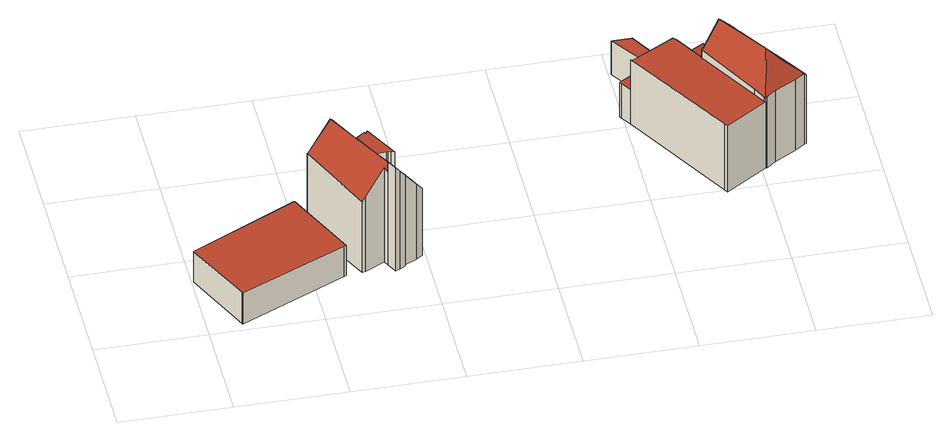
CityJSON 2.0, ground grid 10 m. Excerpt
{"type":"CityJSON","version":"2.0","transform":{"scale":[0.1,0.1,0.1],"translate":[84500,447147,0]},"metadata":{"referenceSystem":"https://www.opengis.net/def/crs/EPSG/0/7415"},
"CityObjects":{
"building1":{"type":"Building","attributes":{"dak_type":"horizontal","data_area":75.49,"data_coverage":0.962,"geconstateerd":false,"gid":11568507,"h_dak_50p":3.84,"h_dak_70p":3.85,"h_dak_max":4.05,"h_dak_min":3.62,"h_maaiveld":0.576,"kas_warenhuis":false,"lod11_replace":false,"ondergronds_type":"above ground","oorspronkelijkbouwjaar":1948,"pw_actueel":"yes","pw_bron":"ahn3","reconstructie_methode":"tudelft3d-geoflow","reconstruction_skipped":false,"rmse_lod12":0.0317,"rmse_lod13":0.0314,"rmse_lod22":0.0294,"rn":1,"status":"Pand in gebruik","t_run":90.65,"val3dity_codes_lod12":"[]","val3dity_codes_lod13":"[]","val3dity_codes_lod22":"[]"},"children":["building1-1"]},
"building1-1":{"type":"BuildingPart","parents":["building1"],"geometry":[{"type":"Solid","lod":"2.2","boundaries":[[[[0,1,2,3,4,5,6,7,8]],[[9,2,1,10]],[[11,5,4,12]],[[12,4,3,13]],[[14,7,6,15]],[[16,8,7,14]],[[13,3,2,9]],[[15,6,5,11]],[[10,1,0,17]],[[17,0,8,16]],[[15,11,12,13,9,10,17,16,14]]]],"semantics":{"surfaces":[{"type":"GroundSurface"},{"type":"WallSurface","on_footprint_edge":true},{"type":"RoofSurface"}],"values":[[0,1,1,1,1,1,1,1,1,1,2]]}}]},
"building2":{"type":"Building","attributes":{"dak_type":"slanted","data_area":32.51,"data_coverage":0.789,"geconstateerd":false,"gid":11568498,"h_dak_50p":9.98,"h_dak_70p":10.33,"h_dak_max":11.12,"h_dak_min":7.92,"h_maaiveld":0.6,"kas_warenhuis":false,"lod11_replace":false,"ondergronds_type":"above ground","oorspronkelijkbouwjaar":1895,"pw_actueel":"yes","pw_bron":"ahn3","reconstructie_methode":"tudelft3d-geoflow","reconstruction_skipped":false,"rmse_lod12":0.797,"rmse_lod13":0.902,"rmse_lod22":0.188,"rn":1,"status":"Pand in gebruik","t_run":85.45,"val3dity_codes_lod12":"[]","val3dity_codes_lod13":"[]","val3dity_codes_lod22":"[]"},"children":["building2-1"]},
"building2-1":{"type":"BuildingPart","parents":["building2"],"geometry":[{"type":"Solid","lod":"2.2","boundaries":[[[[18,19,20,21,22,23,24,25,26,27,28,29,30,31,32,33,34,35,36,37,38,39,40]],[[41,34,33,42]],[[42,33,32,43]],[[44,29,28,45]],[[46,30,29,44]],[[45,28,27,47]],[[47,27,26,48]],[[49,20,19,50]],[[51,25,24,52]],[[53,39,38,54]],[[55,36,35,56]],[[43,57,58]],[[59,37,36,55]],[[54,38,37,59]],[[60,23,22,61]],[[62,63,64,65]],[[48,26,25,51]],[[56,35,34,41]],[[57,43,32,31,66]],[[66,31,30,46]],[[65,64,21,20,49,67]],[[52,24,23,60]],[[68,18,40,69]],[[69,40,39,53]],[[70,71,72]],[[67,49,73,74]],[[74,73,71,70]],[[75,76,77,78]],[[50,19,18,68]],[[76,75,79]],[[78,77,63,62]],[[61,22,21,64]],[[56,41,42,43,58,80,81,82,83,84,54,59,55]],[[63,77,76,79,85,86,72,71,73,49,50,68,69,53,54,84,83,82,81,80,58,57,66,46,44,45,47,48,51,52,60,61,64]],[[86,85,79,75,78,62,65,67,74,70,72]]]],"semantics":{"surfaces":[{"type":"GroundSurface"},{"type":"WallSurface","on_footprint_edge":true},{"type":"WallSurface","on_footprint_edge":false},{"type":"RoofSurface"}],"values":[[0,1,1,1,1,1,1,1,1,1,1,2,1,1,1,2,1,1,1,1,1,1,1,1,2,2,2,2,1,2,2,1,3,3,3]]}}]},
"building3":{"type":"Building","attributes":{"dak_type":"multiple horizontal","data_area":61.96,"data_coverage":0.902,"geconstateerd":false,"gid":11568500,"h_dak_50p":7.77,"h_dak_70p":7.82,"h_dak_max":8.71,"h_dak_min":4.21,"h_maaiveld":0.75,"kas_warenhuis":false,"lod11_replace":false,"ondergronds_type":"above ground","oorspronkelijkbouwjaar":1901,"pw_actueel":"yes","pw_bron":"ahn3","reconstructie_methode":"tudelft3d-geoflow","reconstruction_skipped":false,"rmse_lod12":1.43,"rmse_lod13":0.417,"rmse_lod22":0.408,"rn":1,"status":"Pand in gebruik","t_run":128.59,"val3dity_codes_lod12":"[]","val3dity_codes_lod13":"[]","val3dity_codes_lod22":"[]"},"children":["building3-1"]},
"building3-1":{"type":"BuildingPart","parents":["building3"],"geometry":[{"type":"Solid","lod":"2.2","boundaries":[[[[87,88,89,90,91,92,93,94,95,96,97,98,99,100,101,102,103,104]],[[105,104,103,106]],[[107,108,99,98,109]],[[110,96,95,111]],[[112,89,88,113]],[[114,101,100,115]],[[109,98,97,116]],[[115,100,99,108]],[[117,118,108,107]],[[119,87,104,105]],[[120,92,91,121]],[[122,102,101,114]],[[106,103,102,122]],[[116,97,96,110]],[[121,91,90,123]],[[111,95,94,124]],[[125,126,127,128]],[[128,127,118,117]],[[124,94,93,129]],[[130,120,126,125]],[[129,93,92,120,130]],[[123,90,89,112]],[[113,88,87,119]],[[106,122,114,115,108,118,127,126,120,121,123,112,113,119,105]],[[124,129,130,125,128,117,107,109,116,110,111]]]],"semantics":{"surfaces":[{"type":"GroundSurface"},{"type":"WallSurface","on_footprint_edge":true},{"type":"WallSurface","on_footprint_edge":false},{"type":"RoofSurface"}],"values":[[0,1,1,1,1,1,1,1,2,1,1,1,1,1,1,1,2,2,1,2,1,1,1,3,3]]}}]},
"building4":{"type":"Building","attributes":{"dak_type":"slanted","data_area":34.37,"data_coverage":0.88,"geconstateerd":false,"gid":11568503,"h_dak_50p":9.6,"h_dak_70p":9.89,"h_dak_max":10.86,"h_dak_min":6.91,"h_maaiveld":0.824,"kas_warenhuis":false,"lod11_replace":false,"ondergronds_type":"above ground","oorspronkelijkbouwjaar":1901,"pw_actueel":"yes","pw_bron":"ahn3","reconstructie_methode":"tudelft3d-geoflow","reconstruction_skipped":false,"rmse_lod12":1.04,"rmse_lod13":1.12,"rmse_lod22":0.162,"rn":1,"status":"Pand in gebruik","t_run":94.65,"val3dity_codes_lod12":"[]","val3dity_codes_lod13":"[]","val3dity_codes_lod22":"[]"},"children":["building4-1"]},
"building4-1":{"type":"BuildingPart","parents":["building4"],"geometry":[{"type":"Solid","lod":"2.2","boundaries":[[[[131,132,133,134,135,136,137,138,139,140,141,142,143,144,96,145,146,147,148,149,150,151,152,153,154,155,156,157]],[[158,143,142,159]],[[160,144,143,158]],[[161,153,152,162]],[[163,151,150,164]],[[162,152,151,163]],[[165,149,148,166]],[[167,96,168]],[[169,155,154,170]],[[171,156,155,169]],[[172,146,145,173]],[[174,171,175,176]],[[173,145,96,167]],[[177,138,137,178]],[[179,139,138,177]],[[180,140,139,179]],[[181,141,140,180]],[[159,142,141,181]],[[182,136,135,183]],[[178,137,136,182]],[[176,175,184,185]],[[186,187,147,146,172]],[[166,148,147,187]],[[185,184,187,186]],[[188,157,156,171,174]],[[189,132,131,190]],[[164,150,149,165]],[[170,154,153,161]],[[190,131,157,188]],[[191,133,132,189]],[[183,135,134,192]],[[192,134,133,191]],[[168,96,144,160]],[[178,182,183,192,191,189,190,188,193,194,195,196,197,181,180,179,177]],[[194,198,199,200,160,158,159,181,197,196,195]],[[187,184,175,171,169,170,161,162,163,164,165,166]],[[160,200,199,198,194,193,188,174,176,185,186,172,173,167,168]]]],"semantics":{"surfaces":[{"type":"GroundSurface"},{"type":"WallSurface","on_footprint_edge":true},{"type":"WallSurface","on_footprint_edge":false},{"type":"RoofSurface"}],"values":[[0,1,1,1,1,1,1,1,1,1,1,2,1,1,1,1,1,1,1,1,2,1,1,2,1,1,1,1,1,1,1,1,1,3,3,3,3]]}}]}
},
"vertices":[
[99,121,6],[129,54,6],[127,53,6],[31,8,6],[30,8,6],[30,9,6],[2,72,6],[2,73,6],[98,121,6],[127,53,38],[129,54,38],[30,9,39],[30,8,39],[31,8,39],[2,73,38],[2,72,38],[98,121,38],[99,121,38],
[150,147,6],[161,125,6],[162,125,6],[179,93,6],[180,91,6],[187,78,6],[191,79,6],[193,75,6],[197,67,6],[191,63,6],[179,57,6],[180,56,6],[175,53,6],[171,51,6],[166,61,6],[164,65,6],[146,56,6],[143,55,6],[110,123,6],[111,124,6],[132,134,6],[139,138,6],[149,147,6],[146,56,86],[164,65,107],[166,61,106],[180,56,104],[179,57,104],[175,53,111],[191,63,87],[197,67,78],[162,125,83],[161,125,83],[193,75,78],[191,79,78],[139,138,101],[132,134,111],[110,123,86],[143,55,82],[166,61,117],[170,63,111],[111,124,86],[187,78,83],[180,91,83],[176,94,100],[176,94,86],[179,93,83],[179,93,100],[171,51,117],[162,125,100],[150,147,84],[149,147,84],[159,124,100],[159,124,87],[151,118,100],[160,122,87],[160,122,100],[172,94,100],[172,94,90],[173,94,89],[173,94,100],[163,95,99],[168,67,111],[152,96,111],[146,107,111],[143,113,111],[133,133,111],[161,99,99],[153,114,100],
[426,232,8],[402,270,8],[404,270,8],[420,270,8],[436,240,8],[445,223,8],[448,219,8],[491,142,8],[501,124,8],[503,120,8],[465,95,8],[463,99,8],[404,201,8],[398,211,8],[397,213,8],[398,214,8],[420,227,8],[427,232,8],[427,232,45],[420,227,45],[404,201,77],[404,201,45],[463,99,79],[503,120,79],[501,124,79],[404,270,44],[402,270,44],[397,213,44],[398,211,45],[465,95,79],[406,201,77],[406,201,45],[426,232,45],[445,223,45],[436,240,45],[398,214,44],[420,270,44],[491,142,78],[438,219,77],[438,219,45],[408,202,45],[408,202,77],[448,219,77],[445,223,77],
[487,205,8],[489,207,8],[496,212,8],[497,212,8],[501,206,8],[505,201,8],[536,155,8],[542,147,8],[543,145,8],[541,145,8],[541,144,8],[532,138,8],[513,127,8],[504,120,8],[502,121,8],[496,132,8],[463,191,8],[460,198,8],[455,206,8],[454,209,8],[455,209,8],[470,219,8],[472,215,8],[477,206,8],[479,204,8],[480,202,8],[481,201,8],[513,127,84],[532,138,84],[504,120,84],[472,215,70],[470,219,70],[455,209,71],[454,209,71],[455,206,71],[460,198,71],[503,120,83],[503,120,84],[479,204,70],[477,206,70],[480,202,70],[496,132,84],[502,121,83],[480,202,108],[465,192,71],[465,192,88],[542,147,82],[536,155,83],[543,145,82],[541,145,84],[541,144,84],[505,201,85],[501,206,86],[464,192,71],[464,192,87],[463,191,86],[463,191,71],[481,201,108],[489,207,97],[487,205,100],[496,212,87],[497,212,86],[485,194,108],[510,154,109],[525,149,96],[540,145,85],[540,145,84],[507,138,97],[503,121,85],[503,121,84]
]}
